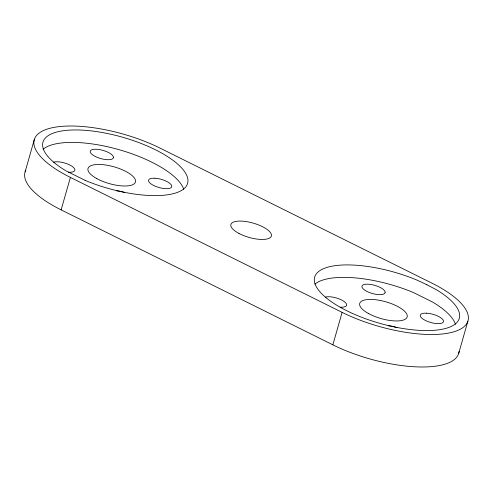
<?xml version="1.0" encoding="UTF-8"?>
<svg xmlns="http://www.w3.org/2000/svg" width="493" height="493" viewBox="0 0 493 493"><rect width="100%" height="100%" fill="white"/><g stroke="black" fill="none" stroke-linecap="round" stroke-linejoin="round"><path stroke-width="0.74" d="M25.118 171.835L34.368 139.359M459.1 351.343A84.229 29.771 15.9 0 1 415.075 366.804A84.229 29.771 15.9 0 1 332.855 344.841L61.138 209.882L70.394 177.406A84.229 29.771 15.9 0 1 47.34 129.043A84.229 29.771 15.9 0 1 160.145 148.159L431.862 283.118A84.229 29.771 15.9 0 1 454.91 331.481A84.229 29.771 15.9 0 1 342.105 312.365L70.394 177.406M332.855 344.841L342.105 312.365M458.632 353.641L467.882 321.165M68.49 172.242L71.004 172.223A12.035 4.252 15.9 0 0 66.974 163.762L63.991 162.807A12.035 4.252 15.9 0 0 53.589 162.203M340.207 307.207L342.721 307.182A12.035 4.252 15.9 0 0 338.691 298.721L335.708 297.766A12.035 4.252 15.9 0 0 325.306 297.162M61.138 209.882A84.229 29.771 15.9 0 1 25.796 170.208M314.836 284.171A75.201 26.585 15.9 0 1 413.522 292.583L432.497 302.006A75.201 26.585 15.9 0 1 455.477 324.283M388.139 325.737A12.035 4.252 15.9 0 1 397.013 327.691M43.119 149.213A75.201 26.585 15.9 0 1 119.072 149.687A75.201 26.585 15.9 0 1 183.76 189.324M116.422 190.779A12.035 4.252 15.9 0 1 124.723 192.523M113.433 157.6L112.854 158.58A12.035 4.252 15.9 0 1 93.122 155.24L91.421 153.865A12.035 4.252 15.9 0 1 99.494 149.582A12.035 4.252 15.9 0 1 113.433 157.6M385.15 292.559L384.571 293.545A12.035 4.252 15.9 0 1 364.838 290.198L363.138 288.824A12.035 4.252 15.9 0 1 371.211 284.541A12.035 4.252 15.9 0 1 385.15 292.559M154.95 178.219L152.436 178.244A12.035 4.252 15.9 0 0 156.472 186.705L159.449 187.654A12.035 4.252 15.9 0 0 171.546 185.368A12.035 4.252 15.9 0 0 154.95 178.219M426.667 313.178L424.153 313.203A12.035 4.252 15.9 0 0 428.183 321.664L431.165 322.619A12.035 4.252 15.9 0 0 443.262 320.327A12.035 4.252 15.9 0 0 426.667 313.178M426.864 284.744L417.072 280.135A75.201 26.585 15.9 0 0 314.294 279.586A75.201 26.585 15.9 0 0 416.03 330.119A75.201 26.585 15.9 0 0 436.046 289.557L426.864 284.744M85.178 180.395L66.204 170.966A75.201 26.585 15.9 0 1 86.226 130.405A75.201 26.585 15.9 0 1 187.956 180.937A75.201 26.585 15.9 0 1 85.178 180.395M239.031 233.472A21.057 7.444 15.9 0 0 271.347 236.116A21.057 7.444 15.9 0 0 242.994 221.197A21.057 7.444 15.9 0 0 239.031 233.472M368.259 313.4A24.668 8.72 15.9 0 0 406.953 317.486A24.668 8.72 15.9 0 0 375.099 299.682A24.668 8.72 15.9 0 0 368.259 313.4M96.542 178.441A24.668 8.72 15.9 0 0 135.236 182.527A24.668 8.72 15.9 0 0 103.382 164.724A24.668 8.72 15.9 0 0 96.542 178.441"/></g></svg>
